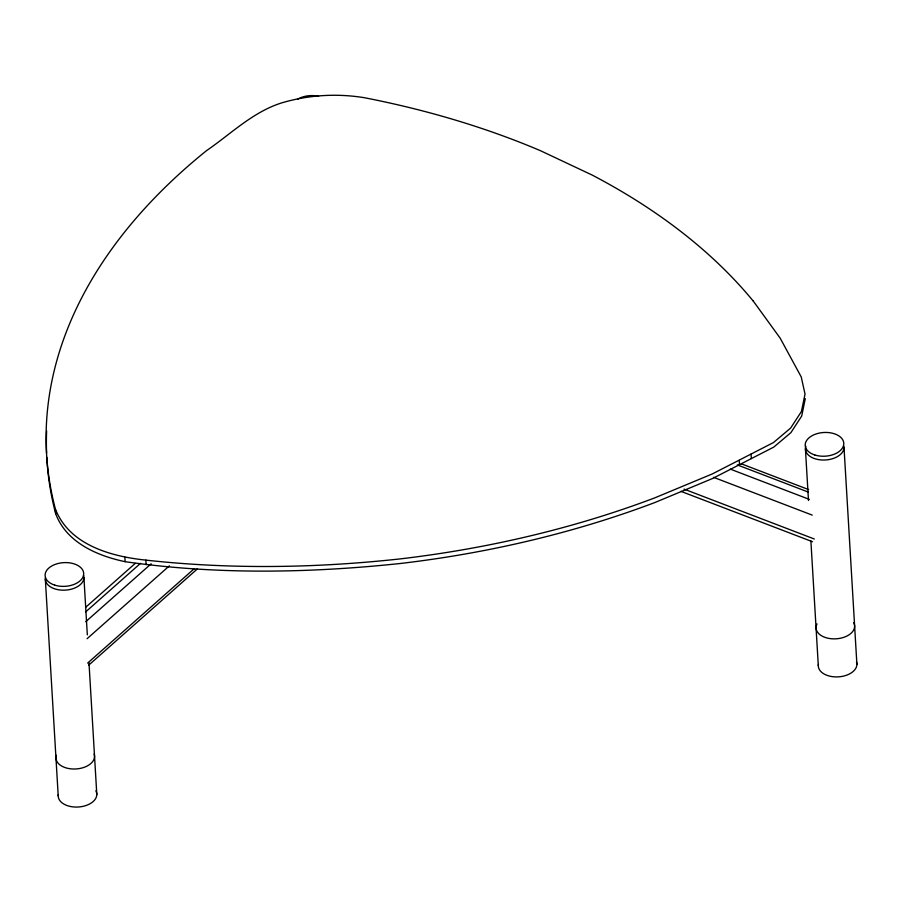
<?xml version="1.0" encoding="UTF-8"?>
<svg xmlns="http://www.w3.org/2000/svg" width="902" height="902" viewBox="0 0 902 902"><rect width="100%" height="100%" fill="white"/><g stroke="black" fill="none" stroke-linecap="round" stroke-linejoin="round"><path stroke-width="1.35" d="M805.294 398.65L801.686 416.081L790.93 432.61L773.758 447.11L712.535 478.511L655.055 502.459A717.789 440.92 -3.4 0 1 400.522 563.468C309.093 573.165 216.311 574.766 125.141 561.687C97.1 555.79 66.331 542.474 55.676 513.678A731.511 449.354 -3.4 0 1 46.78 457.314M85.656 607.305L135.232 563.4M85.645 611.917L140.498 563.344M85.746 621.715L151.141 563.806M87.088 638.706L169.373 565.847M87.652 663.083L194.201 568.734M88.779 665.09L197.437 568.869M753.238 301.065A717.789 440.92 -3.4 0 0 592.264 175.112L540.433 150.679A711.193 436.884 -3.4 0 0 364.318 97.698C336.626 93.188 308.27 94.969 281.379 102.986C252.583 112.175 230.878 133.958 206.468 150.69A731.511 449.354 -3.4 0 0 55.417 509.111C69.375 545 111.059 556.5 145.887 560.119C230.393 569.444 315.801 568.136 400.251 558.89A717.789 440.92 -3.4 0 0 654.773 497.87L712.264 473.956L773.488 442.544L790.659 428.044L801.416 411.515L805.024 394.084L801.235 376.946L780.185 338.182L753.26 301.054M741.489 463.876L808.598 489.572M737.295 464.902L808.35 492.109M730.338 469.141L809.286 499.37M713.538 477.316L812.228 515.11M684.043 489.121L814.314 539.001M680.931 491.342L812.51 541.741M844.013 447.471L856.9 664.346M805.418 448.813L808.485 500.509M810.898 541.02L818.306 665.687M751.062 454.022L751.343 458.588M739.245 460.426L739.516 464.992M145.887 560.119L146.158 564.686M124.871 557.12L125.141 561.687M83.931 577.618L87.325 634.895M88.994 662.846L96.807 794.493M55.405 509.111L55.676 513.678M45.325 578.96L58.213 795.835M856.494 661.888A19.325 11.873 -3.4 0 1 838.544 676.85A19.325 11.873 -3.4 0 1 818.418 664.436M853.72 622.662A19.325 11.873 -3.4 0 1 835.275 638.853A19.325 11.873 -3.4 0 1 817.009 623.936M843.922 446.231A19.325 11.873 -3.4 0 1 823.639 460.043A19.325 11.873 -3.4 0 1 805.847 446.321M95.883 790.851A19.325 11.873 -3.4 0 1 79.455 806.918A19.325 11.873 -3.4 0 1 58.326 794.583M94.146 753.993A19.325 11.873 -3.4 0 1 75.182 769A19.325 11.873 -3.4 0 1 56.386 755.301M83.514 575.16A19.325 11.873 -3.4 0 1 65.564 590.122A19.325 11.873 -3.4 0 1 45.438 577.708M297.829 99.096A19.325 11.873 -3.4 0 1 318.609 96.345M46.588 453.142A731.511 449.354 -3.4 0 1 46.622 430.885M814.777 454.969A19.325 11.873 -3.4 0 0 843.787 443.671A19.325 11.873 -3.4 0 0 814.901 434.381A19.325 11.873 -3.4 0 0 814.777 454.969M54.684 585.116A19.325 11.873 -3.4 0 0 83.694 573.819A19.325 11.873 -3.4 0 0 54.808 564.528A19.325 11.873 -3.4 0 0 54.684 585.116"/></g></svg>
